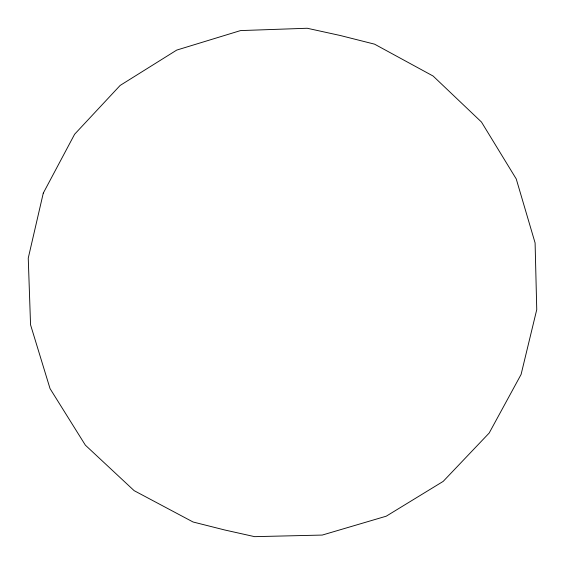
<?xml version="1.0" encoding="UTF-8"?>
<svg xmlns="http://www.w3.org/2000/svg" width="565" height="565" viewBox="0 0 565 565"><rect width="100%" height="100%" fill="white"/><g stroke="black" fill="none" stroke-linecap="round" stroke-linejoin="round"><path stroke-width="0.85" d="M43.279 193.131L28.25 258.127L30.552 324.797L50.038 388.6L85.371 445.171L134.152 490.667L193.046 521.989L224.842 530.012L254.631 536.658L322.248 535.069L386.241 516.191L443.179 481.394L489.17 433.051L521.085 374.461L536.75 309.606L535.097 242.922L516.241 178.936L481.458 122.019L433.129 76.049L374.546 44.155L340.3 35.51L307.212 28.257L240.535 30.588L176.725 50.087L120.14 85.442L74.622 134.23L43.279 193.131"/></g></svg>
